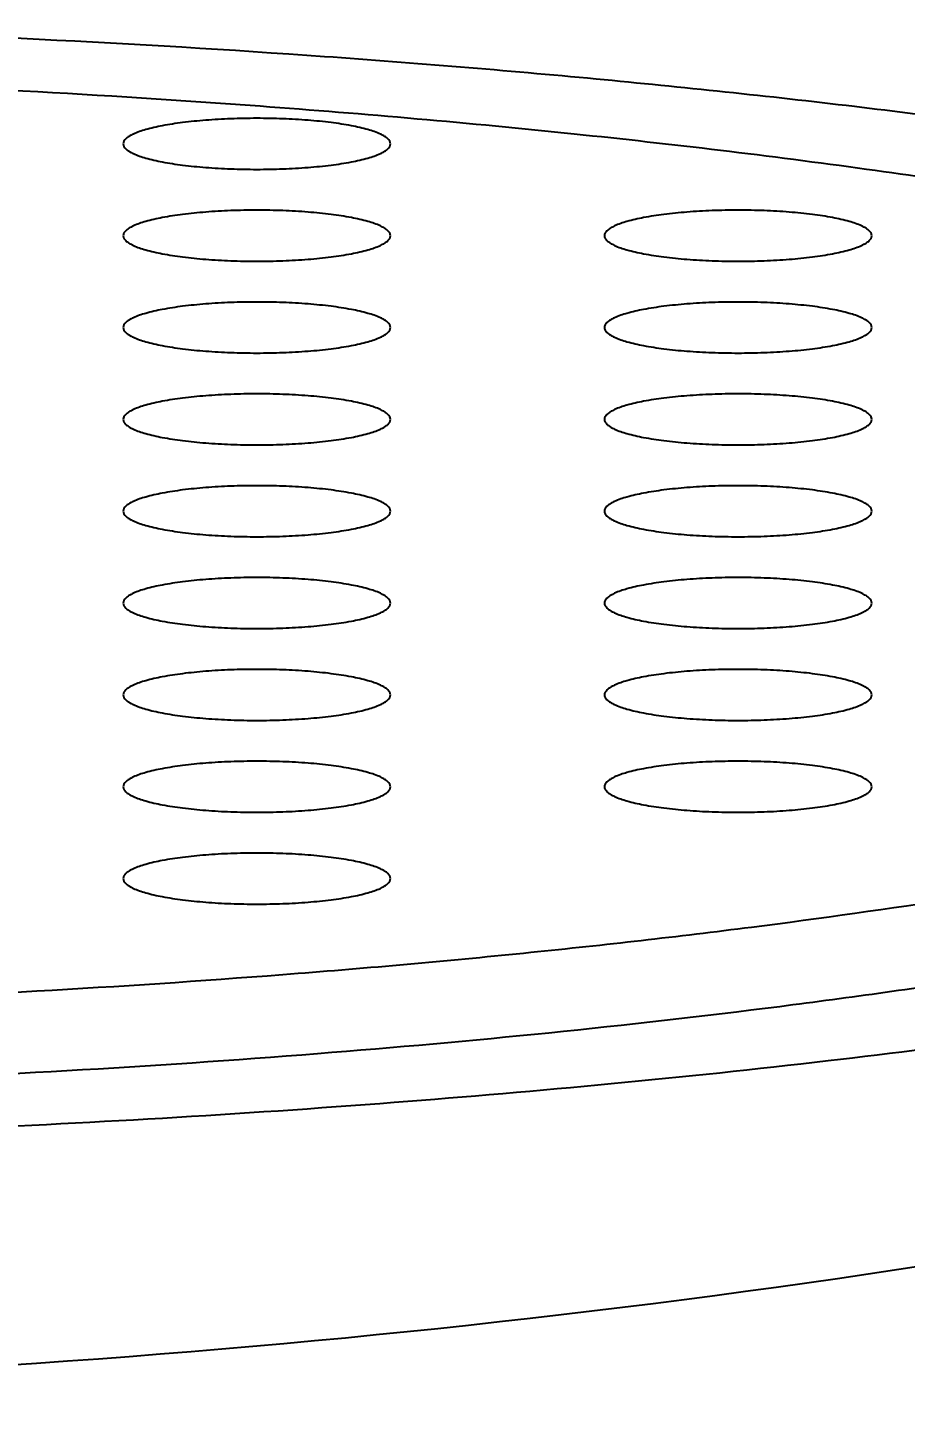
# Model space of a CAD drawing. Header units: millimetres. Extents: x 1091 to 1735, y 843 to 1297.
# Drawn here: x 1230.29 to 1233.57, y 1165.61 to 1170.79 of the extents above; entities that cross this region are included whole.
import ezdxf

# ---------------------------------------------------------------- set-up
doc = ezdxf.new("R2010")
doc.units = ezdxf.units.MM
doc.styles.add('Daelim Dimension', font='')
doc.styles.get('Daelim Dimension').set_extended_font_data('나눔고딕')
doc.dimstyles.new('DEFAULT', dxfattribs={"dimscale": 2, "dimtxt": 2, "dimasz": 2, "dimexe": 0, "dimexo": 2, "dimgap": 1, "dimtad": 1, "dimdec": 1, "dimzin": 9, "dimdsep": 46, "dimtxsty": 'Daelim Dimension', "dimcen": 0.5, "dimclrd": 252, "dimclre": 252, "dimclrt": 3, "dimadec": 1, "dimazin": 0, "dimtfac": 1, "dimtdec": 1, "dimtix": 1, "dimtmove": 0, "dimatfit": 3, "dimfxl": 1, "dimtolj": 1, "dimtzin": 1, "dimlwd": 9, "dimlwe": 9, "dimarcsym": 0})

# ---------------------------------------------------------------- blocks, each defined once
blk = doc.blocks.new('*D2')
at = {"color": 5, "lineweight": 9, "transparency": 16777216}
for p, q in [((1191.2599, 1184.5224), (1162.1281, 1184.5224)), ((1162.1281, 1180.5224), (1162.1281, 1129.3947)), ((1249.0484, 1125.3947), (1162.1281, 1125.3947))]:
    blk.add_line(p, q, dxfattribs=at)
at = {"color": 5, "transparency": 16777216}
for points in [[(1161.4614, 1180.5224), (1162.7947, 1180.5224), (1162.1281, 1184.5224)], [(1161.4614, 1129.3947), (1162.7947, 1129.3947), (1162.1281, 1125.3947)]]:
    blk.add_solid(points, dxfattribs=at)
at = {"layer": 'Defpoints', "color": 0, "transparency": 16777216}
for p in [(1195.2599, 1184.5224), (1162.1281, 1125.3947), (1253.0484, 1125.3947)]:
    blk.add_point(p, dxfattribs=at)
at = {"color": 7, "transparency": 16777216, "insert": (1154.6846, 1154.9586), "char_height": 10, "attachment_point": 5, "rotation": 90, "style": 'Daelim Dimension'}
blk.add_mtext('\\A1;59', dxfattribs=at)

msp = doc.modelspace()

# ---------------------------------------------------------------- linework, layer by layer
at = {"color": 7, "linetype": 'Continuous'}
for points, knots in [([(1232.6419, 1171.772), (1232.1001, 1171.5463), (1230.9941, 1171.1442), (1229.8454, 1170.8794), (1229.2647, 1170.7904)], [0, 0, 0, 0, 0.499744, 1, 1, 1, 1]), ([(1232.6419, 1171.772), (1233.1367, 1171.7278), (1234.0833, 1171.6282), (1235.4263, 1171.436), (1236.6125, 1171.2106), (1237.4889, 1170.9904), (1238.0915, 1170.7963), (1238.469, 1170.6524), (1238.7925, 1170.504), (1239.0605, 1170.3516), (1239.2724, 1170.1958), (1239.4276, 1170.036), (1239.525, 1169.8709), (1239.5482, 1169.7537), (1239.5482, 1169.6988)], [0, 0, 0, 0, 0.199815, 0.382766, 0.545526, 0.685296, 0.745898, 0.800064, 0.847716, 0.888904, 0.923873, 0.953178, 0.97792, 1, 1, 1, 1]), ([(1229.2647, 1170.7904), (1229.9776, 1170.7689), (1231.0295, 1170.7172), (1232.4016, 1170.6047), (1233.3648, 1170.5028), (1234.2693, 1170.3832), (1235.106, 1170.2471), (1235.8665, 1170.0959), (1236.5433, 1169.9314), (1237.1299, 1169.7552), (1237.6206, 1169.5693), (1237.9635, 1169.3997), (1238.1826, 1169.2573), (1238.3111, 1169.1549), (1238.4129, 1169.051), (1238.4876, 1168.9455), (1238.5347, 1168.8382), (1238.5529, 1168.7293), (1238.5412, 1168.6203), (1238.5005, 1168.5126), (1238.4318, 1168.4067), (1238.372, 1168.3416), (1238.3383, 1168.3092)], [0, 0, 0, 0, 0.208409, 0.307635, 0.402267, 0.491399, 0.574201, 0.649925, 0.717918, 0.777655, 0.82877, 0.871127, 0.889095, 0.90502, 0.919059, 0.931458, 0.942597, 0.953008, 0.963343, 0.974269, 0.986351, 1, 1, 1, 1]), ([(1231.1601, 1170.4965), (1230.5693, 1170.5402), (1229.3657, 1170.6044), (1228.1607, 1170.6253), (1227.5482, 1170.6253)], [0, 0, 0, 0, 0.491654, 1, 1, 1, 1]), ([(1237.4129, 1169.03), (1237.3745, 1169.0741), (1237.2809, 1169.1612), (1237.1111, 1169.2796), (1236.902, 1169.3957), (1236.6541, 1169.509), (1236.3684, 1169.6191), (1235.9178, 1169.7678), (1235.2674, 1169.9384), (1234.3902, 1170.116), (1233.3988, 1170.2711), (1232.3098, 1170.4011), (1231.5521, 1170.4675), (1231.1601, 1170.4965)], [0, 0, 0, 0, 0.026975, 0.058624, 0.095304, 0.137165, 0.184244, 0.236487, 0.355953, 0.494171, 0.649194, 0.818683, 1, 1, 1, 1]), ([(1231.1482, 1170.4515), (1231.1157, 1170.4515), (1231.0518, 1170.4503), (1230.9591, 1170.4451), (1230.8737, 1170.4365), (1230.7987, 1170.4252), (1230.737, 1170.4113), (1230.6952, 1170.3976), (1230.6705, 1170.3847), (1230.6558, 1170.3743), (1230.6482, 1170.3631), (1230.6482, 1170.3561)], [0, 0, 0, 0, 0.186576, 0.36648, 0.53269, 0.679411, 0.801549, 0.895417, 0.931249, 0.959932, 1, 1, 1, 1]), ([(1231.6482, 1170.3561), (1231.6482, 1170.3631), (1231.6405, 1170.3743), (1231.6258, 1170.3847), (1231.6012, 1170.3976), (1231.5594, 1170.4113), (1231.4977, 1170.4252), (1231.4227, 1170.4365), (1231.3372, 1170.4451), (1231.2445, 1170.4503), (1231.1807, 1170.4515), (1231.1482, 1170.4515)], [0, 0, 0, 0, 0.040071, 0.068755, 0.104586, 0.198457, 0.320597, 0.467318, 0.633531, 0.813435, 1, 1, 1, 1]), ([(1230.6482, 1170.3561), (1230.6482, 1170.3491), (1230.6559, 1170.3378), (1230.6705, 1170.3275), (1230.6952, 1170.3146), (1230.737, 1170.3009), (1230.7987, 1170.287), (1230.8737, 1170.2756), (1230.9591, 1170.2671), (1231.0518, 1170.2619), (1231.1157, 1170.2607), (1231.1482, 1170.2607)], [0, 0, 0, 0, 0.040071, 0.068755, 0.104586, 0.198457, 0.320597, 0.467318, 0.633531, 0.813435, 1, 1, 1, 1]), ([(1231.1482, 1170.2607), (1231.1807, 1170.2607), (1231.2445, 1170.2619), (1231.3372, 1170.2671), (1231.4227, 1170.2756), (1231.4977, 1170.287), (1231.5594, 1170.3009), (1231.6012, 1170.3146), (1231.6258, 1170.3275), (1231.6405, 1170.3378), (1231.6482, 1170.3491), (1231.6482, 1170.3561)], [0, 0, 0, 0, 0.186576, 0.36648, 0.53269, 0.679411, 0.801549, 0.895417, 0.931249, 0.959932, 1, 1, 1, 1]), ([(1231.1482, 1170.108), (1231.1157, 1170.108), (1231.0518, 1170.1069), (1230.9591, 1170.1016), (1230.8737, 1170.0931), (1230.7987, 1170.0817), (1230.737, 1170.0678), (1230.6952, 1170.0541), (1230.6705, 1170.0413), (1230.6558, 1170.0309), (1230.6482, 1170.0196), (1230.6482, 1170.0126)], [0, 0, 0, 0, 0.186576, 0.36648, 0.53269, 0.679411, 0.801549, 0.895417, 0.931249, 0.959932, 1, 1, 1, 1]), ([(1231.6482, 1170.0126), (1231.6482, 1170.0196), (1231.6405, 1170.0309), (1231.6258, 1170.0413), (1231.6012, 1170.0541), (1231.5594, 1170.0678), (1231.4977, 1170.0817), (1231.4227, 1170.0931), (1231.3372, 1170.1016), (1231.2445, 1170.1069), (1231.1807, 1170.108), (1231.1482, 1170.108)], [0, 0, 0, 0, 0.040071, 0.068755, 0.104586, 0.198457, 0.320597, 0.467318, 0.633531, 0.813435, 1, 1, 1, 1]), ([(1232.9482, 1170.108), (1232.9157, 1170.108), (1232.8518, 1170.1069), (1232.7591, 1170.1016), (1232.6737, 1170.0931), (1232.5987, 1170.0817), (1232.537, 1170.0678), (1232.4952, 1170.0541), (1232.4705, 1170.0413), (1232.4558, 1170.0309), (1232.4482, 1170.0196), (1232.4482, 1170.0126)], [0, 0, 0, 0, 0.186576, 0.36648, 0.53269, 0.679411, 0.801549, 0.895417, 0.931249, 0.959932, 1, 1, 1, 1]), ([(1233.4482, 1170.0126), (1233.4482, 1170.0196), (1233.4405, 1170.0309), (1233.4258, 1170.0413), (1233.4012, 1170.0541), (1233.3594, 1170.0678), (1233.2977, 1170.0817), (1233.2227, 1170.0931), (1233.1372, 1170.1016), (1233.0445, 1170.1069), (1232.9807, 1170.108), (1232.9482, 1170.108)], [0, 0, 0, 0, 0.040071, 0.068755, 0.104586, 0.198457, 0.320597, 0.467318, 0.633531, 0.813435, 1, 1, 1, 1]), ([(1230.6482, 1170.0126), (1230.6482, 1170.0056), (1230.6559, 1169.9944), (1230.6705, 1169.984), (1230.6952, 1169.9711), (1230.737, 1169.9574), (1230.7987, 1169.9436), (1230.8737, 1169.9322), (1230.9591, 1169.9237), (1231.0518, 1169.9184), (1231.1157, 1169.9172), (1231.1482, 1169.9172)], [0, 0, 0, 0, 0.040071, 0.068755, 0.104586, 0.198457, 0.320597, 0.467318, 0.633531, 0.813435, 1, 1, 1, 1]), ([(1231.1482, 1169.9172), (1231.1807, 1169.9172), (1231.2445, 1169.9184), (1231.3372, 1169.9237), (1231.4227, 1169.9322), (1231.4977, 1169.9436), (1231.5594, 1169.9574), (1231.6012, 1169.9712), (1231.6258, 1169.984), (1231.6405, 1169.9944), (1231.6482, 1170.0057), (1231.6482, 1170.0126)], [0, 0, 0, 0, 0.186576, 0.36648, 0.53269, 0.679411, 0.801549, 0.895417, 0.931249, 0.959932, 1, 1, 1, 1]), ([(1232.4482, 1170.0126), (1232.4482, 1170.0056), (1232.4559, 1169.9944), (1232.4705, 1169.984), (1232.4952, 1169.9711), (1232.537, 1169.9574), (1232.5987, 1169.9436), (1232.6737, 1169.9322), (1232.7591, 1169.9237), (1232.8518, 1169.9184), (1232.9157, 1169.9172), (1232.9482, 1169.9172)], [0, 0, 0, 0, 0.040071, 0.068755, 0.104586, 0.198457, 0.320597, 0.467318, 0.633531, 0.813435, 1, 1, 1, 1]), ([(1232.9482, 1169.9172), (1232.9807, 1169.9172), (1233.0445, 1169.9184), (1233.1372, 1169.9237), (1233.2227, 1169.9322), (1233.2977, 1169.9436), (1233.3594, 1169.9574), (1233.4012, 1169.9712), (1233.4258, 1169.984), (1233.4405, 1169.9944), (1233.4482, 1170.0057), (1233.4482, 1170.0126)], [0, 0, 0, 0, 0.186576, 0.36648, 0.53269, 0.679411, 0.801549, 0.895417, 0.931249, 0.959932, 1, 1, 1, 1]), ([(1231.1482, 1169.7646), (1231.1157, 1169.7646), (1231.0518, 1169.7634), (1230.9591, 1169.7581), (1230.8737, 1169.7496), (1230.7987, 1169.7382), (1230.737, 1169.7244), (1230.6952, 1169.7107), (1230.6705, 1169.6978), (1230.6558, 1169.6874), (1230.6482, 1169.6762), (1230.6482, 1169.6692)], [0, 0, 0, 0, 0.186576, 0.36648, 0.53269, 0.679411, 0.801549, 0.895417, 0.931249, 0.959932, 1, 1, 1, 1]), ([(1231.6482, 1169.6692), (1231.6482, 1169.6762), (1231.6405, 1169.6874), (1231.6258, 1169.6978), (1231.6012, 1169.7107), (1231.5594, 1169.7244), (1231.4977, 1169.7382), (1231.4227, 1169.7496), (1231.3372, 1169.7581), (1231.2445, 1169.7634), (1231.1807, 1169.7646), (1231.1482, 1169.7646)], [0, 0, 0, 0, 0.040071, 0.068755, 0.104586, 0.198457, 0.320597, 0.467318, 0.633531, 0.813435, 1, 1, 1, 1]), ([(1232.9482, 1169.7646), (1232.9157, 1169.7646), (1232.8518, 1169.7634), (1232.7591, 1169.7581), (1232.6737, 1169.7496), (1232.5987, 1169.7382), (1232.537, 1169.7244), (1232.4952, 1169.7107), (1232.4705, 1169.6978), (1232.4558, 1169.6874), (1232.4482, 1169.6762), (1232.4482, 1169.6692)], [0, 0, 0, 0, 0.186576, 0.36648, 0.53269, 0.679411, 0.801549, 0.895417, 0.931249, 0.959932, 1, 1, 1, 1]), ([(1233.4482, 1169.6692), (1233.4482, 1169.6762), (1233.4405, 1169.6874), (1233.4258, 1169.6978), (1233.4012, 1169.7107), (1233.3594, 1169.7244), (1233.2977, 1169.7382), (1233.2227, 1169.7496), (1233.1372, 1169.7581), (1233.0445, 1169.7634), (1232.9807, 1169.7646), (1232.9482, 1169.7646)], [0, 0, 0, 0, 0.040071, 0.068755, 0.104586, 0.198457, 0.320597, 0.467318, 0.633531, 0.813435, 1, 1, 1, 1]), ([(1230.6482, 1169.6692), (1230.6482, 1169.6622), (1230.6559, 1169.6509), (1230.6705, 1169.6405), (1230.6952, 1169.6277), (1230.737, 1169.614), (1230.7987, 1169.6001), (1230.8737, 1169.5887), (1230.9591, 1169.5802), (1231.0518, 1169.575), (1231.1157, 1169.5738), (1231.1482, 1169.5738)], [0, 0, 0, 0, 0.040071, 0.068755, 0.104586, 0.198457, 0.320597, 0.467318, 0.633531, 0.813435, 1, 1, 1, 1]), ([(1231.1482, 1169.5738), (1231.1807, 1169.5738), (1231.2445, 1169.575), (1231.3372, 1169.5802), (1231.4227, 1169.5887), (1231.4977, 1169.6001), (1231.5594, 1169.614), (1231.6012, 1169.6277), (1231.6258, 1169.6405), (1231.6405, 1169.6509), (1231.6482, 1169.6622), (1231.6482, 1169.6692)], [0, 0, 0, 0, 0.186576, 0.36648, 0.53269, 0.679411, 0.801549, 0.895417, 0.931249, 0.959932, 1, 1, 1, 1]), ([(1232.4482, 1169.6692), (1232.4482, 1169.6622), (1232.4559, 1169.6509), (1232.4705, 1169.6405), (1232.4952, 1169.6277), (1232.537, 1169.614), (1232.5987, 1169.6001), (1232.6737, 1169.5887), (1232.7591, 1169.5802), (1232.8518, 1169.575), (1232.9157, 1169.5738), (1232.9482, 1169.5738)], [0, 0, 0, 0, 0.040071, 0.068755, 0.104586, 0.198457, 0.320597, 0.467318, 0.633531, 0.813435, 1, 1, 1, 1]), ([(1232.9482, 1169.5738), (1232.9807, 1169.5738), (1233.0445, 1169.575), (1233.1372, 1169.5802), (1233.2227, 1169.5887), (1233.2977, 1169.6001), (1233.3594, 1169.614), (1233.4012, 1169.6277), (1233.4258, 1169.6405), (1233.4405, 1169.6509), (1233.4482, 1169.6622), (1233.4482, 1169.6692)], [0, 0, 0, 0, 0.186576, 0.36648, 0.53269, 0.679411, 0.801549, 0.895417, 0.931249, 0.959932, 1, 1, 1, 1]), ([(1231.1482, 1169.4211), (1231.1157, 1169.4211), (1231.0518, 1169.4199), (1230.9591, 1169.4147), (1230.8737, 1169.4062), (1230.7987, 1169.3948), (1230.737, 1169.3809), (1230.6952, 1169.3672), (1230.6705, 1169.3543), (1230.6558, 1169.344), (1230.6482, 1169.3327), (1230.6482, 1169.3257)], [0, 0, 0, 0, 0.186576, 0.36648, 0.53269, 0.679411, 0.801549, 0.895417, 0.931249, 0.959932, 1, 1, 1, 1]), ([(1231.6482, 1169.3257), (1231.6482, 1169.3327), (1231.6405, 1169.344), (1231.6258, 1169.3544), (1231.6012, 1169.3672), (1231.5594, 1169.3809), (1231.4977, 1169.3948), (1231.4227, 1169.4062), (1231.3372, 1169.4147), (1231.2445, 1169.4199), (1231.1807, 1169.4211), (1231.1482, 1169.4211)], [0, 0, 0, 0, 0.040071, 0.068755, 0.104586, 0.198457, 0.320597, 0.467318, 0.633531, 0.813435, 1, 1, 1, 1]), ([(1232.9482, 1169.4211), (1232.9157, 1169.4211), (1232.8518, 1169.4199), (1232.7591, 1169.4147), (1232.6737, 1169.4062), (1232.5987, 1169.3948), (1232.537, 1169.3809), (1232.4952, 1169.3672), (1232.4705, 1169.3543), (1232.4558, 1169.344), (1232.4482, 1169.3327), (1232.4482, 1169.3257)], [0, 0, 0, 0, 0.186576, 0.36648, 0.53269, 0.679411, 0.801549, 0.895417, 0.931249, 0.959932, 1, 1, 1, 1]), ([(1233.4482, 1169.3257), (1233.4482, 1169.3327), (1233.4405, 1169.344), (1233.4258, 1169.3544), (1233.4012, 1169.3672), (1233.3594, 1169.3809), (1233.2977, 1169.3948), (1233.2227, 1169.4062), (1233.1372, 1169.4147), (1233.0445, 1169.4199), (1232.9807, 1169.4211), (1232.9482, 1169.4211)], [0, 0, 0, 0, 0.040071, 0.068755, 0.104586, 0.198457, 0.320597, 0.467318, 0.633531, 0.813435, 1, 1, 1, 1]), ([(1230.6482, 1169.3257), (1230.6482, 1169.3187), (1230.6559, 1169.3075), (1230.6705, 1169.2971), (1230.6952, 1169.2842), (1230.737, 1169.2705), (1230.7987, 1169.2566), (1230.8737, 1169.2453), (1230.9591, 1169.2367), (1231.0518, 1169.2315), (1231.1157, 1169.2303), (1231.1482, 1169.2303)], [0, 0, 0, 0, 0.040071, 0.068755, 0.104586, 0.198457, 0.320597, 0.467318, 0.633531, 0.813435, 1, 1, 1, 1]), ([(1231.1482, 1169.2303), (1231.1807, 1169.2303), (1231.2445, 1169.2315), (1231.3372, 1169.2367), (1231.4227, 1169.2453), (1231.4977, 1169.2566), (1231.5594, 1169.2705), (1231.6012, 1169.2842), (1231.6258, 1169.2971), (1231.6405, 1169.3075), (1231.6482, 1169.3187), (1231.6482, 1169.3257)], [0, 0, 0, 0, 0.186576, 0.36648, 0.53269, 0.679411, 0.801549, 0.895417, 0.931249, 0.959932, 1, 1, 1, 1]), ([(1232.4482, 1169.3257), (1232.4482, 1169.3187), (1232.4559, 1169.3075), (1232.4705, 1169.2971), (1232.4952, 1169.2842), (1232.537, 1169.2705), (1232.5987, 1169.2566), (1232.6737, 1169.2453), (1232.7591, 1169.2367), (1232.8518, 1169.2315), (1232.9157, 1169.2303), (1232.9482, 1169.2303)], [0, 0, 0, 0, 0.040071, 0.068755, 0.104586, 0.198457, 0.320597, 0.467318, 0.633531, 0.813435, 1, 1, 1, 1]), ([(1232.9482, 1169.2303), (1232.9807, 1169.2303), (1233.0445, 1169.2315), (1233.1372, 1169.2367), (1233.2227, 1169.2453), (1233.2977, 1169.2566), (1233.3594, 1169.2705), (1233.4012, 1169.2842), (1233.4258, 1169.2971), (1233.4405, 1169.3075), (1233.4482, 1169.3187), (1233.4482, 1169.3257)], [0, 0, 0, 0, 0.186576, 0.36648, 0.53269, 0.679411, 0.801549, 0.895417, 0.931249, 0.959932, 1, 1, 1, 1]), ([(1231.1482, 1169.0777), (1231.1157, 1169.0777), (1231.0518, 1169.0765), (1230.9591, 1169.0712), (1230.8737, 1169.0627), (1230.7987, 1169.0513), (1230.737, 1169.0375), (1230.6952, 1169.0237), (1230.6705, 1169.0109), (1230.6558, 1169.0005), (1230.6482, 1168.9892), (1230.6482, 1168.9823)], [0, 0, 0, 0, 0.186576, 0.36648, 0.53269, 0.679411, 0.801549, 0.895417, 0.931249, 0.959932, 1, 1, 1, 1]), ([(1231.6482, 1168.9823), (1231.6482, 1168.9892), (1231.6405, 1169.0005), (1231.6258, 1169.0109), (1231.6012, 1169.0237), (1231.5594, 1169.0375), (1231.4977, 1169.0513), (1231.4227, 1169.0627), (1231.3372, 1169.0712), (1231.2445, 1169.0765), (1231.1807, 1169.0777), (1231.1482, 1169.0777)], [0, 0, 0, 0, 0.040071, 0.068755, 0.104586, 0.198457, 0.320597, 0.467318, 0.633531, 0.813435, 1, 1, 1, 1]), ([(1232.9482, 1169.0777), (1232.9157, 1169.0777), (1232.8518, 1169.0765), (1232.7591, 1169.0712), (1232.6737, 1169.0627), (1232.5987, 1169.0513), (1232.537, 1169.0375), (1232.4952, 1169.0237), (1232.4705, 1169.0109), (1232.4558, 1169.0005), (1232.4482, 1168.9892), (1232.4482, 1168.9823)], [0, 0, 0, 0, 0.186576, 0.36648, 0.53269, 0.679411, 0.801549, 0.895417, 0.931249, 0.959932, 1, 1, 1, 1]), ([(1233.4482, 1168.9823), (1233.4482, 1168.9892), (1233.4405, 1169.0005), (1233.4258, 1169.0109), (1233.4012, 1169.0237), (1233.3594, 1169.0375), (1233.2977, 1169.0513), (1233.2227, 1169.0627), (1233.1372, 1169.0712), (1233.0445, 1169.0765), (1232.9807, 1169.0777), (1232.9482, 1169.0777)], [0, 0, 0, 0, 0.040071, 0.068755, 0.104586, 0.198457, 0.320597, 0.467318, 0.633531, 0.813435, 1, 1, 1, 1]), ([(1237.3582, 1168.9822), (1237.3582, 1168.9514), (1237.3497, 1168.8875), (1237.3125, 1168.794), (1237.2516, 1168.702), (1237.1677, 1168.6113), (1237.0609, 1168.5219), (1236.8784, 1168.3975), (1236.5909, 1168.2491), (1236.178, 1168.0859), (1235.6829, 1167.9308), (1235.1101, 1167.7852), (1234.4649, 1167.6507), (1233.7533, 1167.5286), (1232.9822, 1167.4203), (1232.1587, 1167.3267), (1230.9806, 1167.221), (1229.4389, 1167.1336), (1228.1863, 1167.1104), (1227.5482, 1167.1104)], [0, 0, 0, 0, 0.009019, 0.018587, 0.029163, 0.041079, 0.054564, 0.069757, 0.105557, 0.148786, 0.199375, 0.25705, 0.321399, 0.391906, 0.467969, 0.548918, 0.634025, 0.81356, 1, 1, 1, 1]), ([(1230.6482, 1168.9823), (1230.6482, 1168.9753), (1230.6559, 1168.964), (1230.6705, 1168.9536), (1230.6952, 1168.9408), (1230.737, 1168.9271), (1230.7987, 1168.9132), (1230.8737, 1168.9018), (1230.9591, 1168.8933), (1231.0518, 1168.888), (1231.1157, 1168.8869), (1231.1482, 1168.8869)], [0, 0, 0, 0, 0.040071, 0.068755, 0.104586, 0.198457, 0.320597, 0.467318, 0.633531, 0.813435, 1, 1, 1, 1]), ([(1231.1482, 1168.8869), (1231.1807, 1168.8869), (1231.2445, 1168.888), (1231.3372, 1168.8933), (1231.4227, 1168.9018), (1231.4977, 1168.9132), (1231.5594, 1168.9271), (1231.6012, 1168.9408), (1231.6258, 1168.9536), (1231.6405, 1168.964), (1231.6482, 1168.9753), (1231.6482, 1168.9823)], [0, 0, 0, 0, 0.186576, 0.36648, 0.53269, 0.679411, 0.801549, 0.895417, 0.931249, 0.959932, 1, 1, 1, 1]), ([(1232.4482, 1168.9823), (1232.4482, 1168.9753), (1232.4559, 1168.964), (1232.4705, 1168.9536), (1232.4952, 1168.9408), (1232.537, 1168.9271), (1232.5987, 1168.9132), (1232.6737, 1168.9018), (1232.7591, 1168.8933), (1232.8518, 1168.888), (1232.9157, 1168.8869), (1232.9482, 1168.8869)], [0, 0, 0, 0, 0.040071, 0.068755, 0.104586, 0.198457, 0.320597, 0.467318, 0.633531, 0.813435, 1, 1, 1, 1]), ([(1232.9482, 1168.8869), (1232.9807, 1168.8869), (1233.0445, 1168.888), (1233.1372, 1168.8933), (1233.2227, 1168.9018), (1233.2977, 1168.9132), (1233.3594, 1168.9271), (1233.4012, 1168.9408), (1233.4258, 1168.9536), (1233.4405, 1168.964), (1233.4482, 1168.9753), (1233.4482, 1168.9823)], [0, 0, 0, 0, 0.186576, 0.36648, 0.53269, 0.679411, 0.801549, 0.895417, 0.931249, 0.959932, 1, 1, 1, 1]), ([(1227.5482, 1166.8091), (1228.1986, 1166.8091), (1229.4755, 1166.8327), (1231.329, 1166.9379), (1232.7934, 1167.0837), (1233.8735, 1167.2354), (1234.5989, 1167.3599), (1235.2566, 1167.497), (1235.8405, 1167.6454), (1236.3452, 1167.8035), (1236.7661, 1167.9699), (1237.0591, 1168.1212), (1237.2452, 1168.248), (1237.354, 1168.3391), (1237.4395, 1168.4315), (1237.5016, 1168.5254), (1237.5395, 1168.6206), (1237.5482, 1168.6858), (1237.5482, 1168.7172)], [0, 0, 0, 0, 0.186443, 0.36598, 0.532027, 0.608091, 0.678599, 0.742949, 0.800625, 0.851213, 0.894443, 0.930244, 0.945437, 0.95892, 0.970838, 0.981413, 0.99098, 1, 1, 1, 1]), ([(1231.1482, 1168.7342), (1231.1157, 1168.7342), (1231.0518, 1168.733), (1230.9591, 1168.7278), (1230.8737, 1168.7192), (1230.7987, 1168.7079), (1230.737, 1168.694), (1230.6952, 1168.6803), (1230.6705, 1168.6674), (1230.6558, 1168.6571), (1230.6482, 1168.6458), (1230.6482, 1168.6388)], [0, 0, 0, 0, 0.186576, 0.36648, 0.53269, 0.679411, 0.801549, 0.895417, 0.931249, 0.959932, 1, 1, 1, 1]), ([(1231.6482, 1168.6388), (1231.6482, 1168.6458), (1231.6405, 1168.6571), (1231.6258, 1168.6674), (1231.6012, 1168.6803), (1231.5594, 1168.694), (1231.4977, 1168.7079), (1231.4227, 1168.7192), (1231.3372, 1168.7278), (1231.2445, 1168.733), (1231.1807, 1168.7342), (1231.1482, 1168.7342)], [0, 0, 0, 0, 0.040071, 0.068755, 0.104586, 0.198457, 0.320597, 0.467318, 0.633531, 0.813435, 1, 1, 1, 1]), ([(1232.9482, 1168.7342), (1232.9157, 1168.7342), (1232.8518, 1168.733), (1232.7591, 1168.7278), (1232.6737, 1168.7192), (1232.5987, 1168.7079), (1232.537, 1168.694), (1232.4952, 1168.6803), (1232.4705, 1168.6674), (1232.4558, 1168.6571), (1232.4482, 1168.6458), (1232.4482, 1168.6388)], [0, 0, 0, 0, 0.186576, 0.36648, 0.53269, 0.679411, 0.801549, 0.895417, 0.931249, 0.959932, 1, 1, 1, 1]), ([(1233.4482, 1168.6388), (1233.4482, 1168.6458), (1233.4405, 1168.6571), (1233.4258, 1168.6674), (1233.4012, 1168.6803), (1233.3594, 1168.694), (1233.2977, 1168.7079), (1233.2227, 1168.7192), (1233.1372, 1168.7278), (1233.0445, 1168.733), (1232.9807, 1168.7342), (1232.9482, 1168.7342)], [0, 0, 0, 0, 0.040071, 0.068755, 0.104586, 0.198457, 0.320597, 0.467318, 0.633531, 0.813435, 1, 1, 1, 1]), ([(1230.6482, 1168.6388), (1230.6482, 1168.6318), (1230.6559, 1168.6205), (1230.6705, 1168.6102), (1230.6952, 1168.5973), (1230.737, 1168.5836), (1230.7987, 1168.5697), (1230.8737, 1168.5584), (1230.9591, 1168.5498), (1231.0518, 1168.5446), (1231.1157, 1168.5434), (1231.1482, 1168.5434)], [0, 0, 0, 0, 0.040071, 0.068755, 0.104586, 0.198457, 0.320597, 0.467318, 0.633531, 0.813435, 1, 1, 1, 1]), ([(1231.1482, 1168.5434), (1231.1807, 1168.5434), (1231.2445, 1168.5446), (1231.3372, 1168.5498), (1231.4227, 1168.5584), (1231.4977, 1168.5697), (1231.5594, 1168.5836), (1231.6012, 1168.5973), (1231.6258, 1168.6102), (1231.6405, 1168.6205), (1231.6482, 1168.6318), (1231.6482, 1168.6388)], [0, 0, 0, 0, 0.186576, 0.36648, 0.53269, 0.679411, 0.801549, 0.895417, 0.931249, 0.959932, 1, 1, 1, 1]), ([(1232.4482, 1168.6388), (1232.4482, 1168.6318), (1232.4559, 1168.6205), (1232.4705, 1168.6102), (1232.4952, 1168.5973), (1232.537, 1168.5836), (1232.5987, 1168.5697), (1232.6737, 1168.5584), (1232.7591, 1168.5498), (1232.8518, 1168.5446), (1232.9157, 1168.5434), (1232.9482, 1168.5434)], [0, 0, 0, 0, 0.040071, 0.068755, 0.104586, 0.198457, 0.320597, 0.467318, 0.633531, 0.813435, 1, 1, 1, 1]), ([(1232.9482, 1168.5434), (1232.9807, 1168.5434), (1233.0445, 1168.5446), (1233.1372, 1168.5498), (1233.2227, 1168.5584), (1233.2977, 1168.5697), (1233.3594, 1168.5836), (1233.4012, 1168.5973), (1233.4258, 1168.6102), (1233.4405, 1168.6205), (1233.4482, 1168.6318), (1233.4482, 1168.6388)], [0, 0, 0, 0, 0.186576, 0.36648, 0.53269, 0.679411, 0.801549, 0.895417, 0.931249, 0.959932, 1, 1, 1, 1]), ([(1231.1482, 1168.3908), (1231.1157, 1168.3908), (1231.0518, 1168.3896), (1230.9591, 1168.3843), (1230.8737, 1168.3758), (1230.7987, 1168.3644), (1230.737, 1168.3506), (1230.6952, 1168.3368), (1230.6705, 1168.324), (1230.6558, 1168.3136), (1230.6482, 1168.3023), (1230.6482, 1168.2953)], [0, 0, 0, 0, 0.186576, 0.36648, 0.53269, 0.679411, 0.801549, 0.895417, 0.931249, 0.959932, 1, 1, 1, 1]), ([(1231.6482, 1168.2954), (1231.6482, 1168.3023), (1231.6405, 1168.3136), (1231.6258, 1168.324), (1231.6012, 1168.3368), (1231.5594, 1168.3506), (1231.4977, 1168.3644), (1231.4227, 1168.3758), (1231.3372, 1168.3843), (1231.2445, 1168.3896), (1231.1807, 1168.3908), (1231.1482, 1168.3908)], [0, 0, 0, 0, 0.040071, 0.068755, 0.104586, 0.198457, 0.320597, 0.467318, 0.633531, 0.813435, 1, 1, 1, 1]), ([(1232.9482, 1168.3908), (1232.9157, 1168.3908), (1232.8518, 1168.3896), (1232.7591, 1168.3843), (1232.6737, 1168.3758), (1232.5987, 1168.3644), (1232.537, 1168.3506), (1232.4952, 1168.3368), (1232.4705, 1168.324), (1232.4558, 1168.3136), (1232.4482, 1168.3023), (1232.4482, 1168.2953)], [0, 0, 0, 0, 0.186576, 0.36648, 0.53269, 0.679411, 0.801549, 0.895417, 0.931249, 0.959932, 1, 1, 1, 1]), ([(1233.4482, 1168.2954), (1233.4482, 1168.3023), (1233.4405, 1168.3136), (1233.4258, 1168.324), (1233.4012, 1168.3368), (1233.3594, 1168.3506), (1233.2977, 1168.3644), (1233.2227, 1168.3758), (1233.1372, 1168.3843), (1233.0445, 1168.3896), (1232.9807, 1168.3908), (1232.9482, 1168.3908)], [0, 0, 0, 0, 0.040071, 0.068755, 0.104586, 0.198457, 0.320597, 0.467318, 0.633531, 0.813435, 1, 1, 1, 1]), ([(1238.3383, 1168.3092), (1238.273, 1168.2463), (1238.1125, 1168.124), (1237.824, 1167.9617), (1237.4665, 1167.8042), (1237.0423, 1167.6526), (1236.5538, 1167.5078), (1235.7865, 1167.3171), (1234.6914, 1167.109), (1233.2363, 1166.9098), (1231.6268, 1166.7578), (1229.9066, 1166.6575), (1228.7274, 1166.6273), (1228.1273, 1166.6212)], [0, 0, 0, 0, 0.025992, 0.057501, 0.094778, 0.137849, 0.186602, 0.240824, 0.364493, 0.505999, 0.661813, 0.827918, 1, 1, 1, 1]), ([(1230.6482, 1168.2953), (1230.6482, 1168.2884), (1230.6559, 1168.2771), (1230.6705, 1168.2667), (1230.6952, 1168.2539), (1230.737, 1168.2401), (1230.7987, 1168.2263), (1230.8737, 1168.2149), (1230.9591, 1168.2064), (1231.0518, 1168.2011), (1231.1157, 1168.1999), (1231.1482, 1168.1999)], [0, 0, 0, 0, 0.040071, 0.068755, 0.104586, 0.198457, 0.320597, 0.467318, 0.633531, 0.813435, 1, 1, 1, 1]), ([(1231.1482, 1168.1999), (1231.1807, 1168.1999), (1231.2445, 1168.2011), (1231.3372, 1168.2064), (1231.4227, 1168.2149), (1231.4977, 1168.2263), (1231.5594, 1168.2401), (1231.6012, 1168.2539), (1231.6258, 1168.2667), (1231.6405, 1168.2771), (1231.6482, 1168.2884), (1231.6482, 1168.2954)], [0, 0, 0, 0, 0.186576, 0.36648, 0.53269, 0.679411, 0.801549, 0.895417, 0.931249, 0.959932, 1, 1, 1, 1]), ([(1232.4482, 1168.2953), (1232.4482, 1168.2884), (1232.4559, 1168.2771), (1232.4705, 1168.2667), (1232.4952, 1168.2539), (1232.537, 1168.2401), (1232.5987, 1168.2263), (1232.6737, 1168.2149), (1232.7591, 1168.2064), (1232.8518, 1168.2011), (1232.9157, 1168.1999), (1232.9482, 1168.1999)], [0, 0, 0, 0, 0.040071, 0.068755, 0.104586, 0.198457, 0.320597, 0.467318, 0.633531, 0.813435, 1, 1, 1, 1]), ([(1232.9482, 1168.1999), (1232.9807, 1168.1999), (1233.0445, 1168.2011), (1233.1372, 1168.2064), (1233.2227, 1168.2149), (1233.2977, 1168.2263), (1233.3594, 1168.2401), (1233.4012, 1168.2539), (1233.4258, 1168.2667), (1233.4405, 1168.2771), (1233.4482, 1168.2884), (1233.4482, 1168.2954)], [0, 0, 0, 0, 0.186576, 0.36648, 0.53269, 0.679411, 0.801549, 0.895417, 0.931249, 0.959932, 1, 1, 1, 1]), ([(1227.5482, 1165.7038), (1230.0158, 1165.7038), (1234.5987, 1166.1067), (1239.024, 1167.3365), (1240.9945, 1168.0666)], [0, 0, 0, 0, 0.540087, 1, 1, 1, 1]), ([(1231.1482, 1168.0473), (1231.1157, 1168.0473), (1231.0518, 1168.0461), (1230.9591, 1168.0409), (1230.8737, 1168.0323), (1230.7987, 1168.021), (1230.737, 1168.0071), (1230.6952, 1167.9934), (1230.6705, 1167.9805), (1230.6558, 1167.9701), (1230.6482, 1167.9589), (1230.6482, 1167.9519)], [0, 0, 0, 0, 0.186576, 0.36648, 0.53269, 0.679411, 0.801549, 0.895417, 0.931249, 0.959932, 1, 1, 1, 1]), ([(1231.6482, 1167.9519), (1231.6482, 1167.9589), (1231.6405, 1167.9702), (1231.6258, 1167.9805), (1231.6012, 1167.9934), (1231.5594, 1168.0071), (1231.4977, 1168.021), (1231.4227, 1168.0323), (1231.3372, 1168.0409), (1231.2445, 1168.0461), (1231.1807, 1168.0473), (1231.1482, 1168.0473)], [0, 0, 0, 0, 0.040071, 0.068755, 0.104586, 0.198457, 0.320597, 0.467318, 0.633531, 0.813435, 1, 1, 1, 1]), ([(1232.9482, 1168.0473), (1232.9157, 1168.0473), (1232.8518, 1168.0461), (1232.7591, 1168.0409), (1232.6737, 1168.0323), (1232.5987, 1168.021), (1232.537, 1168.0071), (1232.4952, 1167.9934), (1232.4705, 1167.9805), (1232.4558, 1167.9701), (1232.4482, 1167.9589), (1232.4482, 1167.9519)], [0, 0, 0, 0, 0.186576, 0.36648, 0.53269, 0.679411, 0.801549, 0.895417, 0.931249, 0.959932, 1, 1, 1, 1]), ([(1233.4482, 1167.9519), (1233.4482, 1167.9589), (1233.4405, 1167.9702), (1233.4258, 1167.9805), (1233.4012, 1167.9934), (1233.3594, 1168.0071), (1233.2977, 1168.021), (1233.2227, 1168.0323), (1233.1372, 1168.0409), (1233.0445, 1168.0461), (1232.9807, 1168.0473), (1232.9482, 1168.0473)], [0, 0, 0, 0, 0.040071, 0.068755, 0.104586, 0.198457, 0.320597, 0.467318, 0.633531, 0.813435, 1, 1, 1, 1]), ([(1230.6482, 1167.9519), (1230.6482, 1167.9449), (1230.6559, 1167.9336), (1230.6705, 1167.9233), (1230.6952, 1167.9104), (1230.737, 1167.8967), (1230.7987, 1167.8828), (1230.8737, 1167.8715), (1230.9591, 1167.8629), (1231.0518, 1167.8577), (1231.1157, 1167.8565), (1231.1482, 1167.8565)], [0, 0, 0, 0, 0.040071, 0.068755, 0.104586, 0.198457, 0.320597, 0.467318, 0.633531, 0.813435, 1, 1, 1, 1]), ([(1231.1482, 1167.8565), (1231.1807, 1167.8565), (1231.2445, 1167.8577), (1231.3372, 1167.8629), (1231.4227, 1167.8715), (1231.4977, 1167.8828), (1231.5594, 1167.8967), (1231.6012, 1167.9104), (1231.6258, 1167.9233), (1231.6405, 1167.9336), (1231.6482, 1167.9449), (1231.6482, 1167.9519)], [0, 0, 0, 0, 0.186576, 0.36648, 0.53269, 0.679411, 0.801549, 0.895417, 0.931249, 0.959932, 1, 1, 1, 1]), ([(1232.4482, 1167.9519), (1232.4482, 1167.9449), (1232.4559, 1167.9336), (1232.4705, 1167.9233), (1232.4952, 1167.9104), (1232.537, 1167.8967), (1232.5987, 1167.8828), (1232.6737, 1167.8715), (1232.7591, 1167.8629), (1232.8518, 1167.8577), (1232.9157, 1167.8565), (1232.9482, 1167.8565)], [0, 0, 0, 0, 0.040071, 0.068755, 0.104586, 0.198457, 0.320597, 0.467318, 0.633531, 0.813435, 1, 1, 1, 1]), ([(1232.9482, 1167.8565), (1232.9807, 1167.8565), (1233.0445, 1167.8577), (1233.1372, 1167.8629), (1233.2227, 1167.8715), (1233.2977, 1167.8828), (1233.3594, 1167.8967), (1233.4012, 1167.9104), (1233.4258, 1167.9233), (1233.4405, 1167.9336), (1233.4482, 1167.9449), (1233.4482, 1167.9519)], [0, 0, 0, 0, 0.186576, 0.36648, 0.53269, 0.679411, 0.801549, 0.895417, 0.931249, 0.959932, 1, 1, 1, 1]), ([(1231.1482, 1167.7038), (1231.1157, 1167.7038), (1231.0518, 1167.7027), (1230.9591, 1167.6974), (1230.8737, 1167.6889), (1230.7987, 1167.6775), (1230.737, 1167.6636), (1230.6952, 1167.6499), (1230.6705, 1167.6371), (1230.6558, 1167.6267), (1230.6482, 1167.6154), (1230.6482, 1167.6084)], [0, 0, 0, 0, 0.186576, 0.36648, 0.53269, 0.679411, 0.801549, 0.895417, 0.931249, 0.959932, 1, 1, 1, 1]), ([(1231.6482, 1167.6084), (1231.6482, 1167.6154), (1231.6405, 1167.6267), (1231.6258, 1167.6371), (1231.6012, 1167.6499), (1231.5594, 1167.6636), (1231.4977, 1167.6775), (1231.4227, 1167.6889), (1231.3372, 1167.6974), (1231.2445, 1167.7027), (1231.1807, 1167.7038), (1231.1482, 1167.7038)], [0, 0, 0, 0, 0.040071, 0.068755, 0.104586, 0.198457, 0.320597, 0.467318, 0.633531, 0.813435, 1, 1, 1, 1]), ([(1230.6482, 1167.6084), (1230.6482, 1167.6015), (1230.6559, 1167.5902), (1230.6705, 1167.5798), (1230.6952, 1167.567), (1230.737, 1167.5532), (1230.7987, 1167.5394), (1230.8737, 1167.528), (1230.9591, 1167.5195), (1231.0518, 1167.5142), (1231.1157, 1167.513), (1231.1482, 1167.513)], [0, 0, 0, 0, 0.040071, 0.068755, 0.104586, 0.198457, 0.320597, 0.467318, 0.633531, 0.813435, 1, 1, 1, 1]), ([(1231.1482, 1167.513), (1231.1807, 1167.513), (1231.2445, 1167.5142), (1231.3372, 1167.5195), (1231.4227, 1167.528), (1231.4977, 1167.5394), (1231.5594, 1167.5532), (1231.6012, 1167.567), (1231.6258, 1167.5798), (1231.6405, 1167.5902), (1231.6482, 1167.6015), (1231.6482, 1167.6084)], [0, 0, 0, 0, 0.186576, 0.36648, 0.53269, 0.679411, 0.801549, 0.895417, 0.931249, 0.959932, 1, 1, 1, 1])]:
    msp.add_open_spline(points, degree=3, knots=knots, dxfattribs=at)

# ---------------------------------------------------------------- dimensions: what is measured, and where the dimension line sits
at = {"color": 7}
dim = msp.add_linear_dim(base=(1162.1281, 1125.3947), p1=(1195.2599, 1184.5224), p2=(1253.0484, 1125.3947), angle=90, dimstyle='DEFAULT', override={"dimtxt": 5, "dimdec": 0, "dimclrd": 5, "dimclre": 5, "dimclrt": 7}, dxfattribs=at)
dim.commit()
dim.dimension.update_dxf_attribs({"geometry": '*D2', "text_midpoint": (1162.1281, 1154.9586), "dimtype": 160})

doc.saveas('drawing.dxf')
